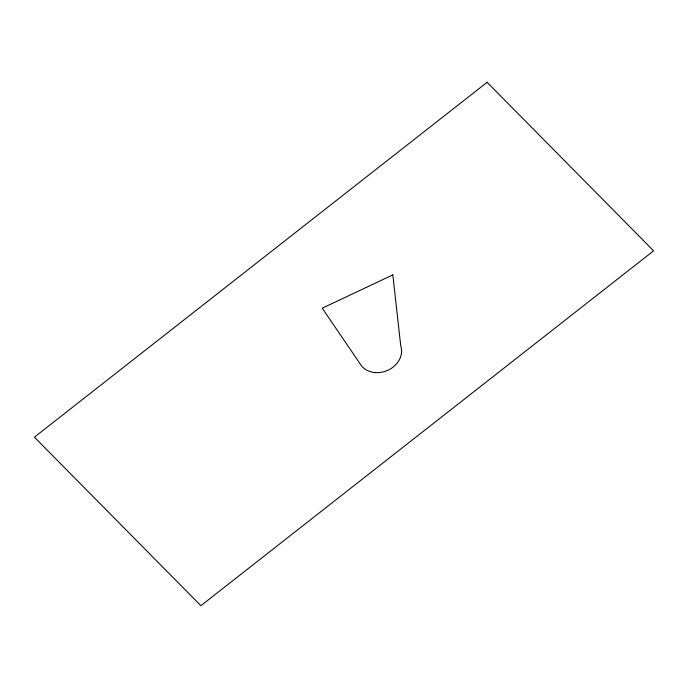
<?xml version="1.0" encoding="UTF-8"?>
<svg xmlns="http://www.w3.org/2000/svg" width="688" height="688" viewBox="0 0 688 688"><rect width="100%" height="100%" fill="white"/><g stroke="black" fill="none" stroke-linecap="round" stroke-linejoin="round"><path stroke-width="1.03" d="M487.113 82.311L34.4 437.172L200.887 605.689L653.6 250.828L487.113 82.311M392.822 274.899L322.251 308.198L361.011 365.147A22.222 18.447 -22.2 0 0 388.307 370.067A22.222 18.447 -22.2 0 0 400.769 346.073L392.822 274.899"/></g></svg>
